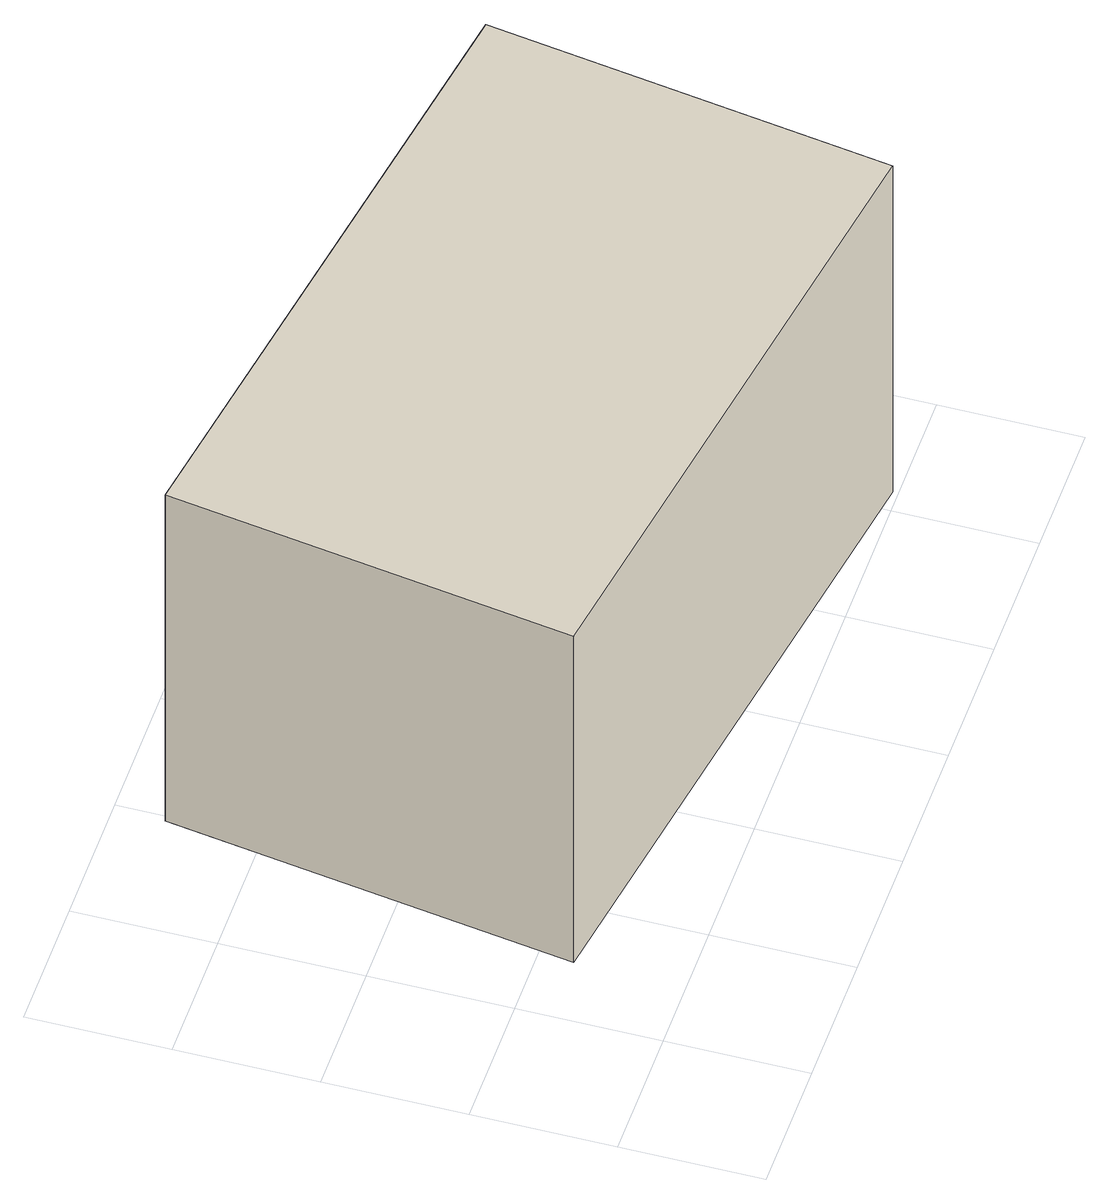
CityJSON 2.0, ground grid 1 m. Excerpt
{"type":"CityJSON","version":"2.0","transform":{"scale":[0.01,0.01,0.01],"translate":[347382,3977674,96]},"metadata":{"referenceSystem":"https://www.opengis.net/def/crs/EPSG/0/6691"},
"CityObjects":{
"building1":{"type":"Building","attributes":{"土砂災害警戒区域.現象区分":"2","土砂災害警戒区域.区域区分":"1","measuredHeight":3},"geometry":[{"type":"Solid","lod":"1","boundaries":[[[[0,1,2,3]],[[2,4,5,3]],[[1,6,4,2]],[[0,7,6,1]],[[3,5,7,0]],[[4,6,7,5]]]]}]}
},
"vertices":[
[562,292,73],[517,4,73],[51,76,73],[96,365,73],[51,76,373],[96,365,373],[517,4,373],[562,292,373]
]}
